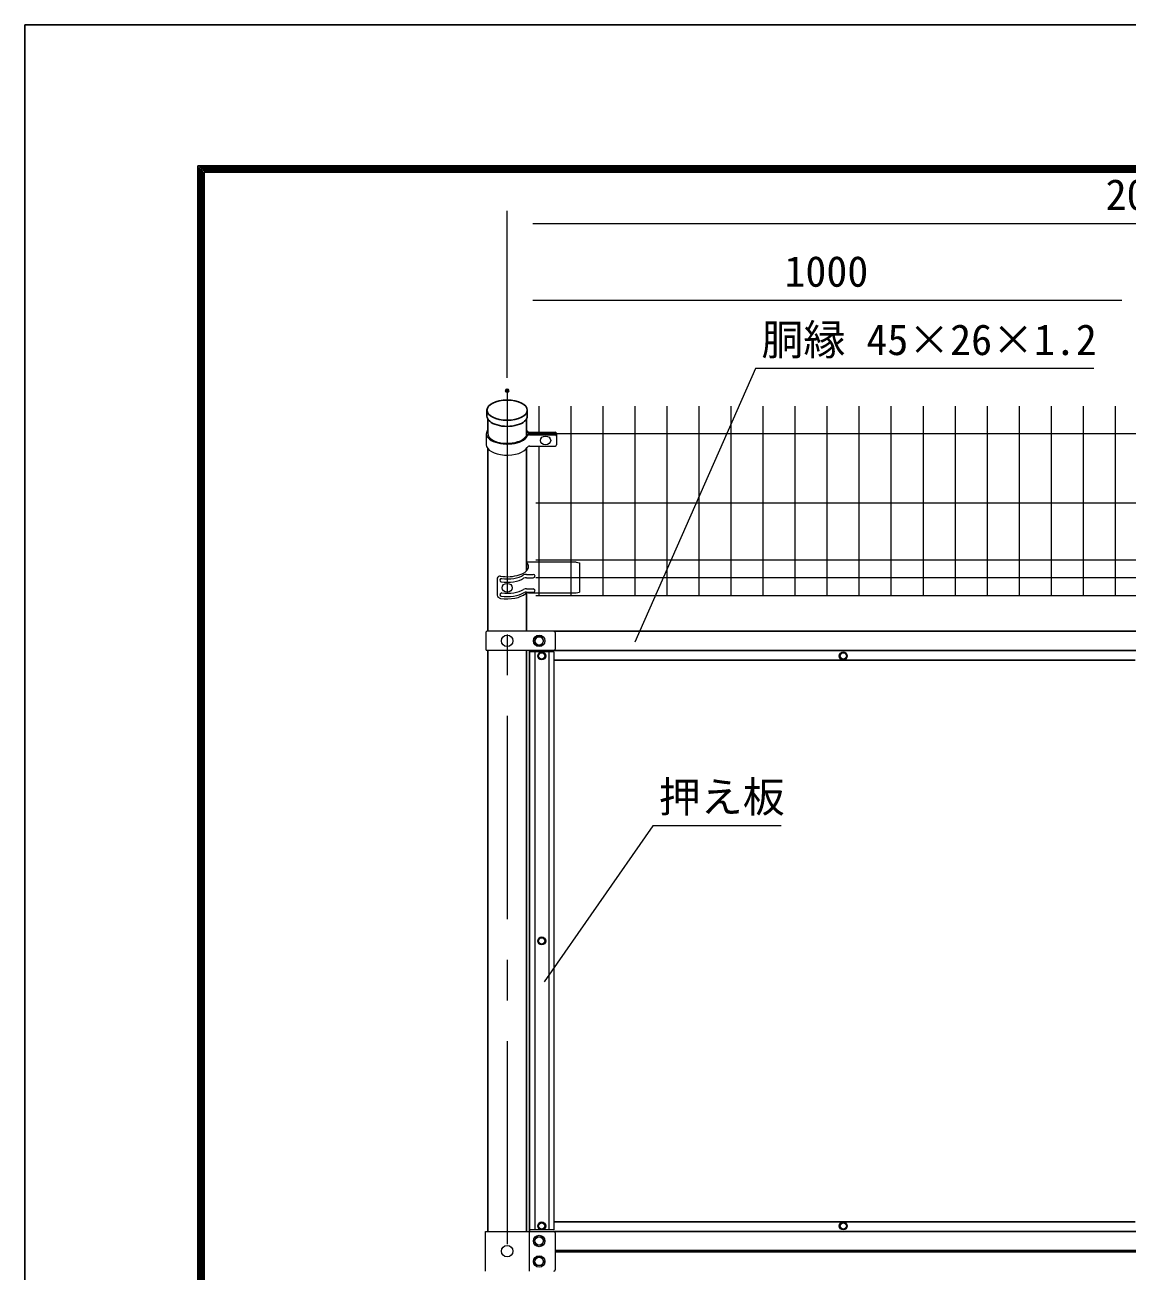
# Model space of a CAD drawing. Units: millimetres, scale not verified. Extents: x -4200 to 4200, y -2970 to 2970.
# Drawn here: x -4200 to -2479, y 1023 to 2970 of the extents above; entities that cross this region are included whole.
import ezdxf
from ezdxf.enums import TextEntityAlignment as Align

# ---------------------------------------------------------------- set-up
doc = ezdxf.new("R2010")
doc.units = ezdxf.units.MM
doc.header["$LTSCALE"] = 10
doc.header["$PDMODE"] = 32
doc.header["$PDSIZE"] = 5
doc.linetypes.add('USER1', pattern=[50.8, 31.75, -6.35, 6.35, -6.35])
for name, color, linetype, lineweight in [('0-1_D-STR1', 1, 'Continuous', 25), ('0-2_D-BMK', 2, 'USER1', 13), ('0-3_D-STR-DIM', 7, 'Continuous', 13), ('0-5_Defpoints', 8, 'Continuous', 25), ('0-6_D-STR3', 3, 'Continuous', 13), ('0-A_D-STR-TXT', 7, 'Continuous', 13), ('0-B_D-STR2', 7, 'Continuous', 13), ('0-E_D-TTL', 7, 'Continuous', 25)]:
    doc.layers.add(name, color=color, linetype=linetype, lineweight=lineweight)
doc.styles.add('ＭＳ ゴシック', font='')
doc.styles.get('ＭＳ ゴシック').set_extended_font_data('MS Gothic')

msp = doc.modelspace()

# ---------------------------------------------------------------- linework, layer by layer
at = {"layer": '0-1_D-STR1'}
for p, q in [((-3478.3, 2368.09), (-3478.3, 2358.57)), ((-3415.4, 2358.57), (-3415.4, 2368.09)), ((-3477.1, 2354.26), (-3477.1, 2331.5)), ((-3416.6, 2328.44), (-3416.6, 2354.26)), ((-3477.1, 2022.65), (-3477.1, 2308.17)), ((-3416.6, 2116.92), (-3416.6, 2308.17)), ((-3416.6, 2022.65), (-3416.6, 2082.23)), ((-3373.85, 2022.65), (-1519.85, 2022.65)), ((-3477.1, 1992.65), (-3477.1, 1085.15)), ((-3416.6, 1992.65), (-3416.6, 1085.15)), ((-3411.85, 1992.65), (-3411.85, 1085.15)), ((-3373.85, 1992.65), (-1519.85, 1992.65)), ((-3373.85, 1977.65), (-2465.85, 1977.65)), ((-3373.85, 1100.15), (-2465.85, 1100.15)), ((-3373.85, 1085.15), (-1519.85, 1085.15)), ((-3371.85, 1055.15), (-1521.85, 1055.15)), ((-3371.85, 1053.15), (-1521.85, 1053.15))]:
    msp.add_line(p, q, dxfattribs=at)
msp.add_ellipse((-3446.85, 2368.09), major_axis=(-31.45, 0), ratio=0.5, dxfattribs=at)
msp.add_ellipse((-3446.85, 2358.57), major_axis=(-31.45, 0), ratio=0.5, start_param=0, end_param=3.1415927, dxfattribs=at)
at = {"layer": '0-2_D-BMK'}
msp.add_line((-3446.85, 2398.55), (-3446.85, -412.52), dxfattribs=at)
at = {"layer": '0-3_D-STR-DIM'}
for p, q in [((-3446.85, 2418.55), (-3446.85, 2679.76)), ((-3406.85, 2659.76), (-1486.85, 2659.76)), ((-3446.85, 2418.55), (-3446.85, 2559.76)), ((-3406.85, 2539.76), (-2486.85, 2539.76))]:
    msp.add_line(p, q, dxfattribs=at)
at = {"layer": '0-5_Defpoints'}
msp.add_point((-3446.85, 2398.55), dxfattribs=at)
at = {"layer": '0-6_D-STR3'}
for p, q in [((-3479.4, 2331.5), (-3479.4, 2314.18)), ((-3413.19, 2332.43), (-3371.86, 2332.43)), ((-3413.19, 2330.6), (-3371.86, 2330.6)), ((-3412, 2333.55), (-3371.86, 2333.55)), ((-3411.87, 2329.48), (-3371.86, 2329.48)), ((-3369.86, 2331.6), (-3369.86, 2317.08)), ((-3369.86, 2328.65), (-3369.86, 2314.13)), ((-3411.88, 2312.13), (-3371.86, 2312.13)), ((-3338.85, 2130.55), (-3416.6, 2130.55)), ((-3338.85, 2130.55), (-3333.85, 2129.55)), ((-3333.85, 2129.55), (-3333.85, 2083.55)), ((-3462.34, 2105.73), (-3462.34, 2079.02)), ((-3416.73, 2111.46), (-3406.26, 2111.46)), ((-3416.73, 2106.27), (-3406.26, 2106.27)), ((-3416.73, 2088.95), (-3406.26, 2088.95)), ((-3416.73, 2083.75), (-3406.26, 2083.75)), ((-3480.18, 2020.65), (-3480.18, 1994.65)), ((-3373.85, 2022.65), (-3478.18, 2022.65)), ((-3371.85, 2020.65), (-3371.85, 1994.65)), ((-3373.85, 1992.65), (-3478.18, 1992.65)), ((-3373.85, 1990.4), (-3411.85, 1990.4)), ((-3411.85, 1990.4), (-3411.85, 1087.4)), ((-3403.85, 1990.4), (-3403.85, 1087.4)), ((-3381.85, 1990.4), (-3381.85, 1087.4)), ((-3373.85, 1990.4), (-3373.85, 1087.4)), ((-3480.8, 1085.15), (-3373.85, 1085.15)), ((-3480.8, 1023.15), (-3480.8, 1085.15)), ((-3373.85, 1087.4), (-3411.85, 1087.4)), ((-3411.85, 1023.15), (-3411.85, 1085.15)), ((-3371.85, 1083.15), (-3371.85, 1025.15))]:
    msp.add_line(p, q, dxfattribs=at)
msp.add_lwpolyline([(-3413.5, 2082.55), (-3338.85, 2082.55), (-3333.85, 2083.55)], dxfattribs=at)
for points in [[(-3389.35, 2007.65), (-3393.09, 2014.15), (-3400.61, 2014.15), (-3404.35, 2007.65), (-3400.61, 2001.15), (-3393.09, 2001.15)], [(-3387.08, 1984.15), (-3389.96, 1989.15), (-3395.74, 1989.15), (-3398.62, 1984.15), (-3395.74, 1979.15), (-3389.96, 1979.15)], [(-2916.08, 1984.15), (-2918.96, 1989.15), (-2924.74, 1989.15), (-2927.62, 1984.15), (-2924.74, 1979.15), (-2918.96, 1979.15)], [(-3387.08, 1538.9), (-3389.96, 1543.9), (-3395.74, 1543.9), (-3398.62, 1538.9), (-3395.74, 1533.9), (-3389.96, 1533.9)], [(-3387.08, 1093.65), (-3389.96, 1098.65), (-3395.74, 1098.65), (-3398.62, 1093.65), (-3395.74, 1088.65), (-3389.96, 1088.65)], [(-2916.08, 1093.65), (-2918.96, 1098.65), (-2924.74, 1098.65), (-2927.62, 1093.65), (-2924.74, 1088.65), (-2918.96, 1088.65)], [(-3404.35, 1070.15), (-3400.61, 1076.65), (-3393.09, 1076.65), (-3389.35, 1070.15), (-3393.09, 1063.65), (-3400.61, 1063.65)], [(-3404.35, 1038.15), (-3400.61, 1044.65), (-3393.09, 1044.65), (-3389.35, 1038.15), (-3393.09, 1031.65), (-3400.61, 1031.65)]]:
    msp.add_lwpolyline(points, close=True, dxfattribs=at)
for centre, radius in [((-3446.85, 2007.65), 9), ((-3396.85, 2007.65), 9), ((-3396.85, 2007.65), 6.5), ((-3392.85, 1984.15), 6.25), ((-3392.85, 1984.15), 5), ((-2921.85, 1984.15), 6.25), ((-2921.85, 1984.15), 5), ((-3392.85, 1538.9), 6.25), ((-3392.85, 1538.9), 5), ((-3392.85, 1093.65), 6.25), ((-3392.85, 1093.65), 5), ((-2921.85, 1093.65), 6.25), ((-2921.85, 1093.65), 5), ((-3396.85, 1070.15), 9), ((-3396.85, 1070.15), 6.5), ((-3446.85, 1054.15), 9), ((-3396.85, 1038.15), 9), ((-3396.85, 1038.15), 6.5)]:
    msp.add_circle(centre, radius, dxfattribs=at)
for centre, radius, start, end in [((-3436.1, 2342.23), 23.92, 312.16148, 323.8638), ((-3412.68, 2326.03), 4.6, 96.30809, 153.01092), ((-3412.68, 2337), 4.6, 211.62766, 263.69191), ((-3411.49, 2338.12), 4.6, 211.62766, 263.69191), ((-3411.74, 2325.3), 4.18, 91.79992, 151.59067), ((-3371.86, 2331.55), 2, 0, 90), ((-3371.86, 2330.43), 2, 0, 90), ((-3371.86, 2328.6), 2, 0, 90), ((-3371.86, 2327.48), 2, 0, 90), ((-3411.75, 2307.96), 4.18, 91.79992, 151.59067), ((-3371.86, 2314.13), 2, 270, 0), ((-3458.18, 2104.55), 4.32, 78.7868, 164.11124), ((-3416.57, 2097.97), 13.5, 89.31125, 110.04391), ((-3416.57, 2092.77), 13.5, 89.31125, 110.04391), ((-3416.57, 2075.45), 13.5, 89.31125, 110.04391), ((-3416.57, 2070.26), 13.5, 89.31125, 110.04391), ((-3456.23, 2080.29), 6.24, 191.76338, 259.74214), ((-3413.67, 2069.06), 13.5, 89.31125, 110.04391), ((-3478.18, 2020.65), 2, 90, 180), ((-3373.85, 2020.65), 2, 0, 90), ((-3478.18, 1994.65), 2, 180, 270), ((-3373.85, 1994.65), 2, 270, 0), ((-3373.85, 1083.15), 2, 0, 90), ((-3373.85, 1025.15), 2, 270, 0)]:
    msp.add_arc(centre, radius, start, end, dxfattribs=at)
for centre, major_axis, ratio, start_param, end_param in [((-3446.85, 2331.5), (-32.55, 0), 0.5, 5.9050088, 9.1629506), ((-3446.85, 2331.5), (-32.55, 0), 0.5, 3.4032421, 3.5197691), ((-3446.85, 2331.5), (-30.25, 0), 0.5, 0, 2.6596649), ((-3446.85, 2314.18), (-32.55, 0), 0.5, 0, 2.8781746), ((-3443.5, 2123.87), (-30.18, 0.21), 0.498572, 2.1156844, 3.6153349), ((-3455.26, 2102.42), (-3, 0), 0.866025, 4.712389, 7.5383404), ((-3446.85, 2123.07), (-31.85, 0), 0.474882, 1.2269282, 2.206213), ((-3446.85, 2114.41), (-31.85, 0), 0.474882, 1.2731075, 2.5075009), ((-3446.85, 2119.61), (-31.85, 0), 0.474882, 1.2934214, 2.5075009), ((-3406.26, 2108.87), (3, 0), 0.866025, 4.712389, 7.8539816), ((-3446.85, 2097.09), (-31.85, 0), 0.474882, 1.3035547, 2.5075009), ((-3406.26, 2086.35), (3, 0), 0.866025, 4.712389, 7.8539816), ((-3455.26, 2079.91), (3, 0), 0.866025, 1.5707963, 4.3967477), ((-3446.85, 2088.43), (-31.85, 0), 0.474882, 1.2352888, 2.6829755), ((-3446.85, 2091.9), (-31.85, 0), 0.474882, 1.2731075, 2.5075009)]:
    msp.add_ellipse(centre, major_axis=major_axis, ratio=ratio, start_param=start_param, end_param=end_param, dxfattribs=at)
for centre in [(-3386.85, 2320.8), (-3446.85, 2090.63)]:
    msp.add_ellipse(centre, major_axis=(-8, 0), ratio=0.866025, dxfattribs=at)
at = {"layer": '0-A_D-STR-TXT'}
for points in [[(-2530.7, 2433.18), (-3059.14, 2433.18), (-3247.36, 2005.45)], [(-3018.9, 1718.64), (-3219.25, 1718.64), (-3389.03, 1474.99)]]:
    msp.add_lwpolyline(points, dxfattribs=at)
at = {"layer": '0-B_D-STR2'}
for p, q in [((-3396.85, 2330.6), (-3396.85, 2374.15)), ((-3346.85, 2078.55), (-3346.85, 2374.15)), ((-3296.85, 2078.55), (-3296.85, 2374.15)), ((-3246.85, 2078.55), (-3246.85, 2374.15)), ((-3196.85, 2078.55), (-3196.85, 2374.15)), ((-3146.85, 2078.55), (-3146.85, 2374.15)), ((-3096.85, 2078.55), (-3096.85, 2374.15)), ((-3046.85, 2078.55), (-3046.85, 2374.15)), ((-2996.85, 2078.55), (-2996.85, 2374.15)), ((-2946.85, 2078.55), (-2946.85, 2374.15)), ((-2896.85, 2078.55), (-2896.85, 2374.15)), ((-2846.85, 2078.55), (-2846.85, 2374.15)), ((-2796.85, 2078.55), (-2796.85, 2374.15)), ((-2746.85, 2078.55), (-2746.85, 2374.15)), ((-2696.85, 2078.55), (-2696.85, 2374.15)), ((-2646.85, 2078.55), (-2646.85, 2374.15)), ((-2596.85, 2078.55), (-2596.85, 2374.15)), ((-2546.85, 2078.55), (-2546.85, 2374.15)), ((-2496.85, 2078.55), (-2496.85, 2374.15)), ((-3401.85, 2331.65), (-1491.85, 2331.65)), ((-3396.85, 2078.55), (-3396.85, 2312.13)), ((-3401.85, 2223.4), (-1491.85, 2223.4)), ((-3401.85, 2134.55), (-1491.85, 2134.55)), ((-3401.85, 2106.55), (-1491.85, 2106.55)), ((-3401.85, 2078.55), (-1491.85, 2078.55))]:
    msp.add_line(p, q, dxfattribs=at)
at = {"layer": '0-E_D-TTL', "color": 2}
msp.add_lwpolyline([(-4199.93, 2969.97), (4200.07, 2969.97), (4200.07, -2970.03), (-4199.93, -2970.03)], close=True, dxfattribs=at)
at = {"layer": '0-E_D-TTL'}
for points in [[(-3929.93, 2749.97), (3930.07, 2749.97), (3930.07, -2750.03), (-3929.93, -2750.03)], [(-3927.43, 2747.47), (3927.57, 2747.47), (3927.57, -2747.53), (-3927.43, -2747.53)], [(-3924.93, 2744.97), (3925.07, 2744.97), (3925.07, -2745.03), (-3924.93, -2745.03)], [(-3922.43, 2742.47), (3922.57, 2742.47), (3922.57, -2742.53), (-3922.43, -2742.53)], [(-3919.93, 2739.97), (3920.07, 2739.97), (3920.07, -2740.03), (-3919.93, -2740.03)]]:
    msp.add_lwpolyline(points, close=True, dxfattribs=at)

# ---------------------------------------------------------------- texts
at = {"layer": '0-3_D-STR-DIM', "style": 'ＭＳ ゴシック'}
for s, p in [('2000', (-2512.1, 2666.51)), ('1000', (-3013.75, 2546.51))]:
    msp.add_text(s, height=48.09, dxfattribs=at).set_placement(p, align=Align.BOTTOM_LEFT)
at = {"layer": '0-A_D-STR-TXT', "style": 'ＭＳ ゴシック'}
for s, p in [('胴縁 45×26×1.2', (-3049.69, 2439.78)), ('押え板', (-3210.05, 1725.48))]:
    msp.add_text(s, height=48.09, dxfattribs=at).set_placement(p, align=Align.BOTTOM_LEFT)

doc.saveas('drawing.dxf')
